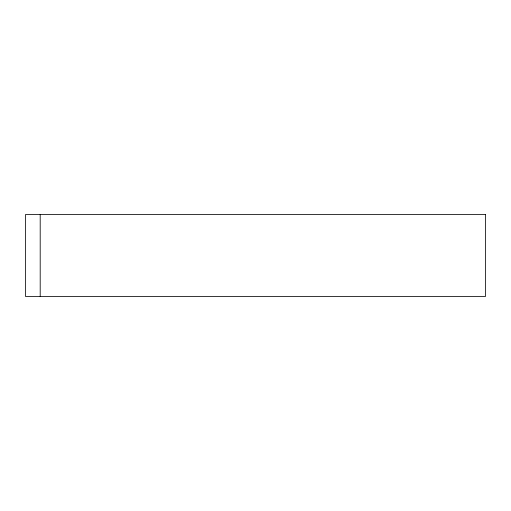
<?xml version="1.0" encoding="UTF-8"?>
<svg xmlns="http://www.w3.org/2000/svg" width="511" height="511" viewBox="0 0 511 511"><rect width="100%" height="100%" fill="white"/><g stroke="black" fill="none" stroke-linecap="round" stroke-linejoin="round"><path stroke-width="0.77" d="M40.197 214.492L40.197 296.508M485.45 214.492L25.55 214.492L25.55 296.508L485.45 296.508L485.45 214.492"/></g></svg>
